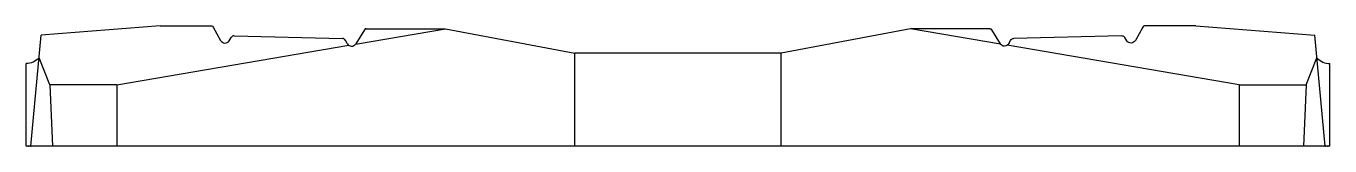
# Model space of a CAD drawing. Header units: metres. Extents: x -1.26 to 1.26, y 0 to 0.23.
import ezdxf

# ---------------------------------------------------------------- set-up
doc = ezdxf.new("R2010")
doc.units = ezdxf.units.M
doc.header["$MEASUREMENT"] = 0

msp = doc.modelspace()

# ---------------------------------------------------------------- linework, layer by layer
for p, q in [((-1.0022, 0.233), (-1.2327, 0.2155)), ((-1.0022, 0.233), (-0.9031, 0.233)), ((-0.8996, 0.2309), (-0.8854, 0.2049)), ((-0.624, 0.1978), (-0.45, 0.2277)), ((-0.6035, 0.2277), (-0.45, 0.2277)), ((-0.45, 0.2277), (-0.2, 0.18)), ((0.45, 0.2277), (0.2, 0.18)), ((0.624, 0.1978), (0.45, 0.2277)), ((0.6035, 0.2277), (0.45, 0.2277)), ((0.8996, 0.2309), (0.8854, 0.2049)), ((1.0022, 0.233), (0.9031, 0.233)), ((1.0022, 0.233), (1.2327, 0.2155)), ((-1.253, 0), (-1.2327, 0.2155)), ((-0.8689, 0.2044), (-0.8652, 0.2106)), ((-0.859, 0.214), (-0.6496, 0.2087)), ((-0.6402, 0.1987), (-0.6436, 0.2051)), ((-0.6069, 0.2258), (-0.6237, 0.1983)), ((0.6069, 0.2258), (0.6237, 0.1983)), ((0.6402, 0.1987), (0.6436, 0.2051)), ((0.859, 0.214), (0.6496, 0.2087)), ((0.8689, 0.2044), (0.8652, 0.2106)), ((1.253, 0), (1.2327, 0.2155)), ((-1.0863, 0.1185), (-0.6373, 0.1955)), ((0.2, 0.18), (-0.2, 0.18)), ((-0.2, 0), (-0.2, 0.18)), ((0.2, 0), (0.2, 0.18)), ((1.0863, 0.1185), (0.6373, 0.1955)), ((-1.262, 0), (-1.262, 0.16)), ((-1.2159, 0.1185), (-1.2369, 0.1711)), ((1.2159, 0.1185), (1.2369, 0.1711)), ((1.262, 0), (1.262, 0.16)), ((-1.2159, 0.1185), (-1.211, 0)), ((-1.0863, 0.1185), (-1.2159, 0.1185)), ((-1.0863, 0.1185), (-1.0863, 0)), ((1.0863, 0.1185), (1.0863, 0)), ((1.0863, 0.1185), (1.2159, 0.1185)), ((1.2159, 0.1185), (1.211, 0)), ((1.262, 0), (-1.262, 0))]:
    msp.add_line(p, q)
at = {"extrusion": (0, 0, -1)}
for centre, radius, start, end in [((0.9031, 0.229), 0.004, 90, 151.4339), ((-0.6035, 0.2237), 0.004, 90, 148.5675), ((-0.6498, 0.2017), 0.007, 28.5676, 88.5681), ((-0.8592, 0.207), 0.007, 88.5681, 148.5697), ((-0.877, 0.2094), 0.0095, 208.5661, 328.5697), ((-0.6318, 0.2033), 0.0095, 208.5678, 328.5678), ((1.2627, 0.1956), 0.0356, 223.5128, 268.8484)]:
    msp.add_arc(centre, radius, start, end, dxfattribs=at)
for centre, radius, start, end in [((-0.6035, 0.2237), 0.004, 90, 148.5675), ((0.9031, 0.229), 0.004, 90, 151.4339), ((-0.877, 0.2094), 0.0095, 208.5661, 328.5697), ((-0.8592, 0.207), 0.007, 88.5681, 148.5697), ((-0.6498, 0.2017), 0.007, 28.5676, 88.5681), ((-0.6318, 0.2033), 0.0095, 208.5678, 328.5678), ((1.2627, 0.1956), 0.0356, 223.5128, 268.8484)]:
    msp.add_arc(centre, radius, start, end)
for p in [(-1.258, 0), (-1.253, 0), (1.253, 0), (1.258, 0)]:
    msp.add_point(p)

doc.saveas('drawing.dxf')
